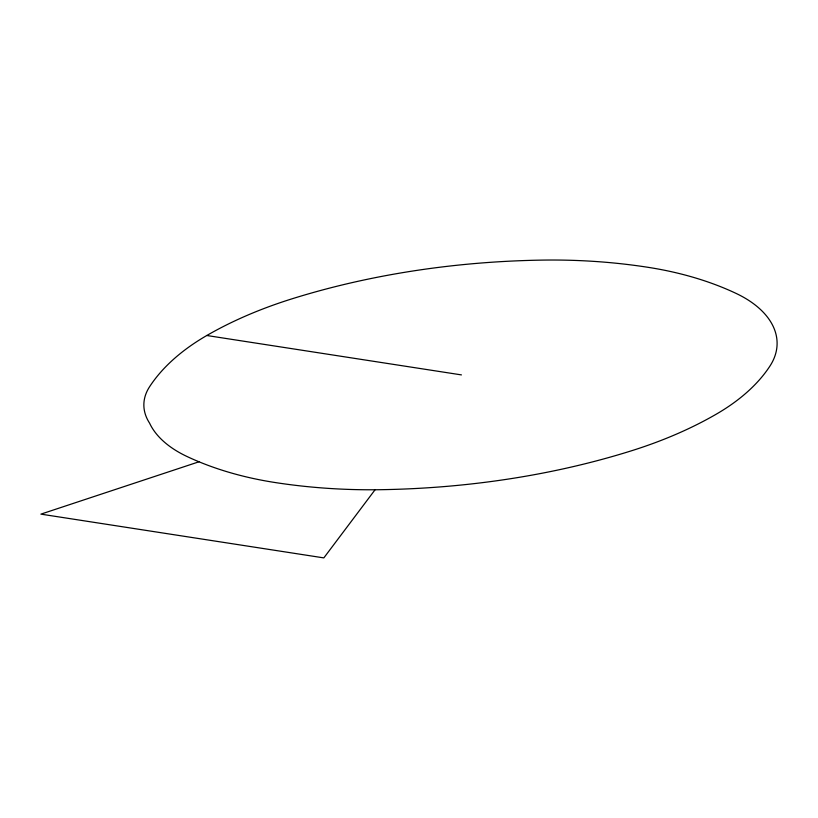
<?xml version="1.0" encoding="UTF-8"?>
<svg xmlns="http://www.w3.org/2000/svg" width="818" height="818" viewBox="0 0 818 818"><rect width="100%" height="100%" fill="white"/><g stroke="black" fill="none" stroke-linecap="round" stroke-linejoin="round"><path stroke-width="1.23" d="M375.073 489.757L323.836 557.896L40.9 514.133L198.999 461.781M206.801 335.503A368.938 213.007 0 0 1 291.924 298.846A557.365 321.791 0 0 1 542.365 260.104A368.938 213.007 0 0 1 647.836 267.281A235.574 136.003 0 0 1 736.21 293.468A111.708 64.499 0 0 1 769.922 366.096A235.574 136.003 0 0 1 716.067 414.286A368.938 213.007 0 0 1 630.944 450.953A557.365 321.791 0 0 1 380.503 489.696A368.938 213.007 0 0 1 275.032 482.518A235.574 136.003 0 0 1 186.657 456.332A111.708 64.499 0 0 1 149.582 423.141A89.694 51.779 0 0 1 149.622 386.679A250.134 144.418 0 0 1 206.801 335.503L461.434 374.9"/></g></svg>
